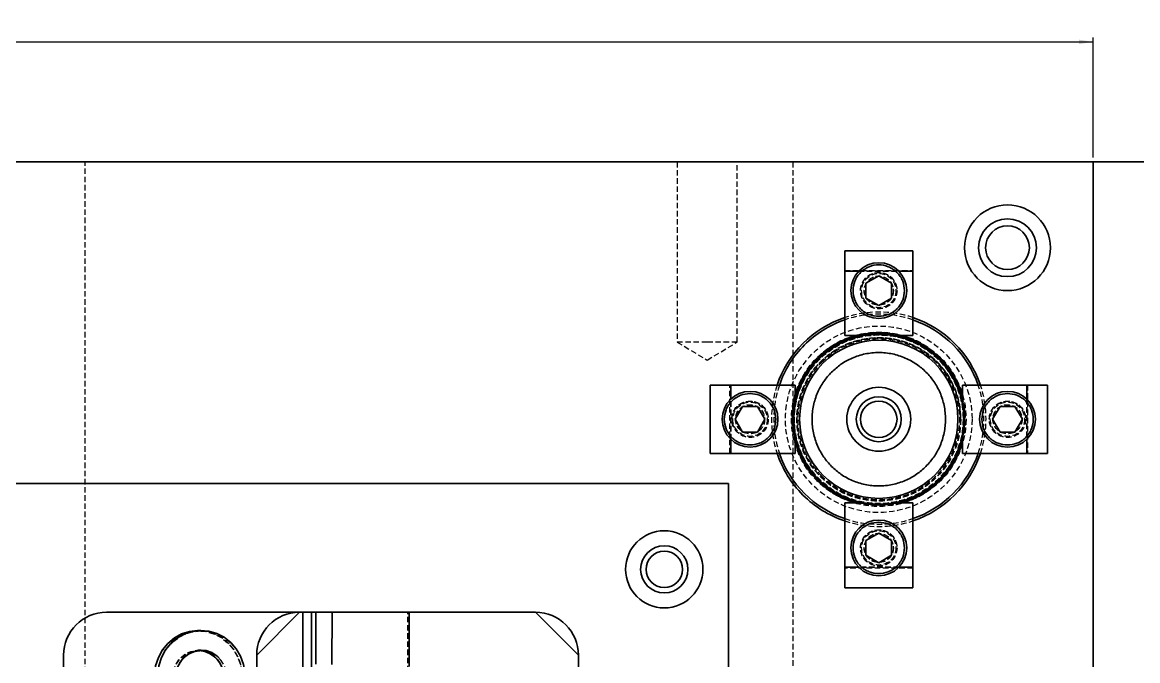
# Model space of a CAD drawing. Header units: millimetres. Extents: x 5 to 1533, y -1183 to 895.
# Drawn here: x 371.5 to 631.5, y 300.4 to 449.3 of the extents above; entities that cross this region are included whole.
import ezdxf

# ---------------------------------------------------------------- set-up
doc = ezdxf.new("R2010")
doc.units = ezdxf.units.MM
doc.linetypes.add('HIDDEN', pattern=[1.905, 1.27, -0.635])
doc.styles.add('SLDTEXTSTYLE13', font='TXT', dxfattribs={"width": 0.75})
doc.dimstyles.new('SLDDIMSTYLE0', dxfattribs={"dimtxt": 3.5, "dimasz": 3.302, "dimexe": 0, "dimexo": 0.0625, "dimgap": 0.875, "dimtad": 1, "dimrnd": 1e-09, "dimzin": 12, "dimdsep": 46, "dimtxsty": 'SLDTEXTSTYLE13', "dimsah": 1, "dimcen": 0.09, "dimadec": 0, "dimazin": 3, "dimtfac": 1, "dimtofl": 0, "dimtmove": 0, "dimatfit": 3, "dimfxl": 1, "dimfrac": 2, "dimtolj": 1, "dimtzin": 12, "dimarcsym": 0})

# ---------------------------------------------------------------- blocks, each defined once
blk = doc.blocks.new('_D')
at = {"color": 7, "linetype": 'Continuous', "lineweight": 18}
for p, q in [((71.16, 417.73), (71.16, 445.73)), ((71.16, 444.73), (621.16, 444.73)), ((621.16, 417.73), (621.16, 445.73))]:
    blk.add_line(p, q, dxfattribs=at)
for points in [[(71.16, 444.73), (74.46, 444.22), (74.46, 445.24)], [(621.16, 444.73), (617.86, 445.24), (617.86, 444.22)]]:
    blk.add_solid(points, dxfattribs=at)
at = {"color": 7, "linetype": 'Continuous', "lineweight": 18, "insert": (347.55, 449.24), "char_height": 3.5, "attachment_point": 1, "style": 'SLDTEXTSTYLE13'}
blk.add_mtext('550', dxfattribs=at)

msp = doc.modelspace()

# ---------------------------------------------------------------- linework, layer by layer
at = {"color": 7, "linetype": 'Continuous', "lineweight": 25}
for p, q in [((71.161, 416.728), (621.161, 416.728)), ((621.161, 416.728), (621.161, 36.728)), ((671.161, 416.728), (621.161, 416.728)), ((563.211, 396.028), (579.111, 396.028)), ((563.211, 391.228), (563.211, 396.028)), ((579.111, 391.228), (579.111, 396.028)), ((563.211, 376.228), (563.211, 391.228)), ((571.161, 390.192), (568.161, 388.46)), ((574.161, 388.46), (571.161, 390.192)), ((579.111, 391.228), (579.111, 376.228)), ((568.161, 388.46), (568.161, 384.996)), ((574.161, 384.996), (574.161, 388.46)), ((568.161, 384.996), (571.161, 383.264)), ((571.161, 383.264), (574.161, 384.996)), ((566.717, 376.228), (563.211, 376.228)), ((579.111, 376.228), (575.605, 376.228)), ((531.861, 364.678), (531.861, 348.778)), ((536.661, 364.678), (531.861, 364.678)), ((551.661, 364.678), (536.661, 364.678)), ((551.661, 361.172), (551.661, 364.678)), ((590.661, 364.678), (590.661, 361.172)), ((590.661, 364.678), (605.661, 364.678)), ((605.661, 364.678), (610.461, 364.678)), ((610.461, 348.778), (610.461, 364.678)), ((539.429, 359.728), (537.697, 356.728)), ((542.893, 359.728), (539.429, 359.728)), ((544.625, 356.728), (542.893, 359.728)), ((599.429, 359.728), (597.697, 356.728)), ((602.893, 359.728), (599.429, 359.728)), ((604.625, 356.728), (602.893, 359.728)), ((537.697, 356.728), (539.429, 353.728)), ((542.893, 353.728), (544.625, 356.728)), ((597.697, 356.728), (599.429, 353.728)), ((602.893, 353.728), (604.625, 356.728)), ((539.429, 353.728), (542.893, 353.728)), ((599.429, 353.728), (602.893, 353.728)), ((551.661, 348.778), (551.661, 352.284)), ((590.661, 352.284), (590.661, 348.778)), ((536.661, 348.778), (531.861, 348.778)), ((551.661, 348.778), (536.661, 348.778)), ((590.661, 348.778), (605.661, 348.778)), ((605.661, 348.778), (610.461, 348.778)), ((156.161, 341.728), (536.161, 341.728)), ((536.161, 341.728), (536.161, 71.728)), ((563.211, 337.228), (566.717, 337.228)), ((563.211, 322.228), (563.211, 337.228)), ((575.605, 337.228), (579.111, 337.228)), ((579.111, 337.228), (579.111, 322.228)), ((571.161, 330.192), (568.161, 328.46)), ((574.161, 328.46), (571.161, 330.192)), ((568.161, 328.46), (568.161, 324.996)), ((574.161, 324.996), (574.161, 328.46)), ((568.161, 324.996), (571.161, 323.264)), ((571.161, 323.264), (574.161, 324.996)), ((563.211, 322.228), (563.211, 317.428)), ((579.111, 322.228), (579.111, 317.428)), ((579.111, 317.428), (563.211, 317.428)), ((391.161, 311.728), (491.161, 311.728)), ((426.161, 301.728), (436.161, 311.728)), ((461.666, 311.728), (461.666, 299.052)), ((491.161, 311.728), (501.161, 301.728)), ((413.18, 307.485), (412.461, 307.48)), ((381.161, 196.728), (381.161, 301.728)), ((426.161, 293.982), (426.161, 301.728)), ((501.161, 301.728), (501.161, 111.728))]:
    msp.add_line(p, q, dxfattribs=at)
at = {"color": 7, "linetype": 'HIDDEN', "lineweight": 18}
for p, q in [((386.161, 36.728), (386.161, 416.728)), ((524.161, 416.728), (524.161, 374.728)), ((538.161, 374.728), (538.161, 416.728)), ((551.161, 416.728), (551.161, 36.728)), ((563.211, 391.428), (579.111, 391.428)), ((579.111, 391.228), (563.211, 391.228)), ((566.471, 391.228), (575.852, 391.228)), ((531.161, 374.728), (524.161, 374.728)), ((524.161, 374.728), (531.161, 370.522)), ((538.161, 374.728), (531.161, 374.728)), ((531.161, 370.522), (538.161, 374.728)), ((536.461, 348.778), (536.461, 364.678)), ((536.661, 364.678), (536.661, 348.778)), ((605.661, 348.778), (605.661, 364.678)), ((605.861, 364.678), (605.861, 348.778)), ((536.661, 352.038), (536.661, 361.419)), ((605.661, 361.419), (605.661, 352.038)), ((563.211, 322.228), (579.111, 322.228)), ((579.111, 322.028), (563.211, 322.028)), ((575.852, 322.228), (566.471, 322.228)), ((461.427, 101.728), (461.427, 311.728)), ((413.179, 307.394), (412.461, 307.389)), ((413.215, 302.794), (412.496, 302.789)), ((413.215, 302.886), (412.497, 302.88))]:
    msp.add_line(p, q, dxfattribs=at)
at = {"color": 8, "linetype": 'Continuous', "lineweight": 25}
for p, q in [((563.211, 391.228), (566.471, 391.228)), ((575.852, 391.228), (579.111, 391.228)), ((536.661, 361.419), (536.661, 364.678)), ((605.661, 364.678), (605.661, 361.419)), ((536.661, 348.778), (536.661, 352.038)), ((605.661, 352.038), (605.661, 348.778)), ((566.471, 322.228), (563.211, 322.228)), ((579.111, 322.228), (575.852, 322.228)), ((436.949, 311.728), (436.949, 275.02)), ((438.925, 298.56), (438.925, 311.728)), ((439.977, 299.655), (439.983, 311.728)), ((443.722, 311.728), (443.716, 299.522))]:
    msp.add_line(p, q, dxfattribs=at)
at = {"color": 7, "linetype": 'HIDDEN', "lineweight": 18, "flags": 128}
for points in [[(402.28, 296.528), (402.302, 297.129), (402.605, 299.147), (403.251, 301.07), (404.218, 302.831), (405.472, 304.37), (406.971, 305.633), (408.663, 306.576), (410.488, 307.168), (412.385, 307.388), (414.287, 307.228), (416.129, 306.693), (417.847, 305.803), (419.383, 304.587), (420.682, 303.088), (421.7, 301.358), (422.402, 299.457), (422.763, 297.449)], [(406.599, 288.036), (405.269, 289.503), (404.216, 291.208), (403.474, 293.093), (403.071, 295.091), (403.02, 297.135), (403.323, 299.153), (403.969, 301.076), (404.936, 302.837), (406.191, 304.375), (407.69, 305.638), (409.381, 306.582), (411.207, 307.174), (413.103, 307.393), (415.005, 307.233), (416.847, 306.699), (418.566, 305.808), (420.101, 304.593), (421.4, 303.094), (422.418, 301.364), (423.12, 299.462), (423.481, 297.455)], [(418.519, 296.38), (418.507, 295.984), (418.245, 294.468), (417.652, 293.063), (416.762, 291.851), (415.627, 290.903), (414.313, 290.273), (412.896, 290), (411.459, 290.097), (410.085, 290.56), (408.854, 291.362), (407.837, 292.457), (407.094, 293.779), (406.669, 295.253), (406.584, 296.794), (406.846, 298.311), (407.44, 299.716), (408.33, 300.927), (409.465, 301.876), (410.779, 302.505), (412.196, 302.778), (412.856, 302.78)], [(412.955, 290.095), (412.896, 290.091), (411.459, 290.188), (410.085, 290.652), (408.854, 291.454), (407.838, 292.548), (407.095, 293.87), (406.669, 295.345), (406.585, 296.885), (406.847, 298.402), (407.44, 299.807), (408.33, 301.019), (409.465, 301.967), (410.78, 302.596), (412.196, 302.87), (412.856, 302.871)]]:
    msp.add_lwpolyline(points, dxfattribs=at)
at = {"color": 7, "linetype": 'Continuous', "lineweight": 25, "flags": 128}
for points in [[(405.881, 288.121), (404.552, 289.588), (403.498, 291.294), (402.757, 293.178), (402.354, 295.177), (402.303, 297.22), (402.605, 299.238), (403.251, 301.161), (404.218, 302.922), (405.473, 304.461), (406.972, 305.724), (408.664, 306.667), (410.489, 307.259), (412.386, 307.479), (412.461, 307.48)], [(406.6, 288.127), (405.27, 289.594), (404.216, 291.299), (403.475, 293.184), (403.072, 295.182), (403.021, 297.226), (403.324, 299.244), (403.97, 301.167), (404.937, 302.928), (406.191, 304.466), (407.69, 305.729), (409.382, 306.673), (411.207, 307.265), (413.104, 307.484), (415.006, 307.324), (416.848, 306.79), (418.566, 305.899), (420.101, 304.684), (421.401, 303.185), (422.419, 301.455), (423.12, 299.553), (423.482, 297.546)], [(408.158, 299.812), (409.049, 301.024), (410.184, 301.972), (411.498, 302.601), (412.915, 302.875), (414.352, 302.778), (415.726, 302.314), (416.957, 301.512), (417.973, 300.418)]]:
    msp.add_lwpolyline(points, dxfattribs=at)
at = {"color": 7, "linetype": 'Continuous', "lineweight": 25}
for centre, radius in [((601.161, 396.728), 10), ((601.161, 396.728), 6.75), ((601.161, 396.728), 5.1), ((571.161, 386.728), 6.5), ((571.161, 356.728), 20), ((571.161, 356.728), 19.83), ((571.161, 356.728), 18.452), ((571.161, 356.728), 7.45), ((541.161, 356.728), 6.5), ((571.161, 356.728), 5.25), ((601.161, 356.728), 6.5), ((571.161, 356.728), 4.25), ((571.161, 326.728), 6.5), ((521.161, 321.728), 9), ((521.161, 321.728), 5.5), ((521.161, 321.728), 4.25)]:
    msp.add_circle(centre, radius, dxfattribs=at)
at = {"color": 7, "linetype": 'HIDDEN', "lineweight": 18}
for centre, radius in [((571.161, 386.728), 4.25), ((571.161, 386.728), 4.2), ((571.161, 386.728), 4), ((571.161, 386.728), 3.4), ((571.161, 386.728), 3.375), ((571.161, 356.728), 21.75), ((571.161, 356.728), 20.334), ((571.161, 356.728), 19.99), ((571.161, 356.728), 19.97), ((571.161, 356.728), 19.8), ((571.161, 356.728), 19.67), ((571.161, 356.728), 19.65), ((571.161, 356.728), 19.092), ((571.161, 356.728), 19.027), ((571.161, 356.728), 19), ((541.161, 356.728), 4.25), ((541.161, 356.728), 4.2), ((541.161, 356.728), 4), ((541.161, 356.728), 3.4), ((541.161, 356.728), 3.375), ((601.161, 356.728), 4.25), ((601.161, 356.728), 4.2), ((601.161, 356.728), 4), ((601.161, 356.728), 3.4), ((601.161, 356.728), 3.375), ((571.161, 326.728), 4.25), ((571.161, 326.728), 4.2), ((571.161, 326.728), 4), ((571.161, 326.728), 3.4), ((571.161, 326.728), 3.375)]:
    msp.add_circle(centre, radius, dxfattribs=at)
at = {"color": 7, "linetype": 'Continuous', "lineweight": 25}
for centre, radius, start, end in [((571.161, 356.728), 25, 108.54202, 161.45798), ((571.161, 356.728), 24.5, 108.93467, 135), ((571.161, 356.728), 25, 18.54202, 71.45798), ((571.161, 356.728), 24.5, 18.93467, 71.06533), ((571.161, 356.728), 24.5, 135, 161.06533), ((571.161, 356.728), 25, 198.54202, 225), ((571.161, 356.728), 24.5, 198.93467, 251.06533), ((571.161, 356.728), 24.5, 288.93467, 341.06533), ((571.161, 356.728), 25, 288.54202, 341.45798), ((571.161, 356.728), 25, 225, 251.45798), ((391.161, 301.728), 10, 90, 180), ((436.161, 301.728), 10, 90, 180), ((491.161, 301.728), 10, 0, 90), ((413.457, 296.621), 6.166, 89.05771, 181.17222), ((412.252, 296.62), 6.28, 355.02295, 84.47562), ((412.261, 296.548), 6.26, 358.46037, 84.55062)]:
    msp.add_arc(centre, radius, start, end, dxfattribs=at)
at = {"color": 7, "linetype": 'HIDDEN', "lineweight": 18}
for centre, radius, start, end in [((571.161, 356.728), 25, 71.45798, 108.54202), ((571.161, 356.728), 24.5, 71.06533, 108.93467), ((571.161, 356.728), 20.2, 74.87229, 105.12771), ((571.161, 356.728), 20, 135, 180), ((571.161, 356.728), 25, 161.45798, 198.54202), ((571.161, 356.728), 24.5, 161.06533, 198.93467), ((571.161, 356.728), 24.5, 341.06533, 18.93467), ((571.161, 356.728), 25, 341.45798, 18.54202), ((571.161, 356.728), 20.2, 344.87229, 15.12771), ((571.161, 356.728), 20, 180, 257.16143), ((571.161, 356.728), 20, 282.83857, 315), ((571.161, 356.728), 24.5, 251.06533, 288.93467), ((571.161, 356.728), 25, 251.45798, 288.54202), ((412.21, 296.91), 10.573, 3.41584, 88.63744), ((412.97, 296.535), 6.279, 355.01906, 84.62872)]:
    msp.add_arc(centre, radius, start, end, dxfattribs=at)
at = {"color": 8, "linetype": 'Continuous', "lineweight": 25}
for start, end in [(105.12771, 135), (15.12771, 74.87229), (315, 344.87229)]:
    msp.add_arc((571.161, 356.728), 20.2, start, end, dxfattribs=at)
at = {"color": 7, "linetype": 'Continuous', "lineweight": 25}
for points, knots in [([(577.161, 386.728), (577.081, 387.483), (576.958, 388.644), (576.21, 390.041), (575.435, 391.001), (574.474, 391.781), (573.077, 392.505), (571.161, 392.873), (569.245, 392.505), (567.849, 391.781), (566.887, 391.001), (566.113, 390.041), (565.365, 388.644), (565.241, 387.483), (565.161, 386.728)], [0, 0, 0, 0, 0.119729, 0.1841802, 0.2499998, 0.31582, 0.3802724, 0.5000004, 0.6197284, 0.6841808, 0.7499997, 0.8158193, 0.8802713, 1, 1, 1, 1]), ([(565.161, 386.728), (565.241, 385.973), (565.365, 384.812), (566.113, 383.415), (566.887, 382.454), (567.849, 381.68), (569.245, 380.932), (570.407, 380.808), (571.161, 380.728)], [0, 0, 0, 0, 0.239456, 0.3683615, 0.5000008, 0.6316389, 0.7605437, 1, 1, 1, 1]), ([(571.161, 380.728), (571.916, 380.808), (573.077, 380.932), (574.474, 381.68), (575.435, 382.454), (576.21, 383.415), (576.958, 384.812), (577.081, 385.973), (577.161, 386.728)], [0, 0, 0, 0, 0.2394559, 0.3683605, 0.5000008, 0.6316399, 0.7605438, 1, 1, 1, 1]), ([(582.16, 345.73), (582.795, 346.436), (584.103, 347.891), (585.541, 350.553), (586.498, 353.539), (586.826, 356.729), (586.497, 359.916), (585.546, 362.908), (584.086, 365.547), (582.221, 367.788), (579.981, 369.653), (577.341, 371.113), (574.349, 372.063), (571.162, 372.393), (567.972, 372.065), (564.986, 371.108), (562.325, 369.67), (560.869, 368.362), (560.163, 367.727)], [0, 0, 0, 0, 0.0582582, 0.1200059, 0.1843205, 0.25, 0.3156797, 0.3799944, 0.441742, 0.5000002, 0.558258, 0.6200056, 0.6843201, 0.7500001, 0.8156795, 0.8799946, 0.9417422, 1, 1, 1, 1]), ([(560.163, 367.727), (559.528, 367.02), (558.219, 365.565), (556.781, 362.903), (555.825, 359.917), (555.497, 356.728), (555.825, 353.539), (556.781, 350.553), (558.219, 347.891), (559.528, 346.436), (560.163, 345.73)], [0, 0, 0, 0, 0.11651637, 0.2400116, 0.36864093, 0.5000003, 0.63135907, 0.7599884, 0.88348363, 1, 1, 1, 1]), ([(541.161, 362.728), (540.407, 362.648), (539.246, 362.525), (537.848, 361.777), (536.888, 361.002), (536.109, 360.041), (535.384, 358.644), (535.016, 356.728), (535.384, 354.812), (536.109, 353.415), (536.888, 352.454), (537.848, 351.68), (539.246, 350.932), (540.407, 350.808), (541.161, 350.728)], [0, 0, 0, 0, 0.119728, 0.1841807, 0.2499998, 0.3158194, 0.3802715, 0.5000002, 0.6197282, 0.6841803, 0.7499999, 0.8158195, 0.8802719, 1, 1, 1, 1]), ([(547.161, 356.728), (547.081, 357.483), (546.958, 358.644), (546.21, 360.041), (545.435, 361.002), (544.474, 361.777), (543.077, 362.525), (541.916, 362.648), (541.161, 362.728)], [0, 0, 0, 0, 0.2394576, 0.36836, 0.499999, 0.6316393, 0.7605445, 1, 1, 1, 1]), ([(601.161, 362.728), (600.407, 362.648), (599.245, 362.525), (597.849, 361.777), (596.887, 361.002), (596.113, 360.041), (595.365, 358.644), (595.241, 357.483), (595.161, 356.728)], [0, 0, 0, 0, 0.2394559, 0.3683613, 0.4999993, 0.6316385, 0.7605426, 1, 1, 1, 1]), ([(601.161, 350.728), (601.916, 350.808), (603.077, 350.932), (604.474, 351.68), (605.434, 352.454), (606.214, 353.415), (606.938, 354.812), (607.306, 356.728), (606.938, 358.644), (606.214, 360.041), (605.434, 361.002), (604.474, 361.777), (603.077, 362.525), (601.916, 362.648), (601.161, 362.728)], [0, 0, 0, 0, 0.119728, 0.1841802, 0.2500009, 0.3158204, 0.3802717, 0.4999998, 0.6197286, 0.6841798, 0.7499994, 0.8158195, 0.8802722, 1, 1, 1, 1]), ([(541.161, 350.728), (541.916, 350.808), (543.077, 350.932), (544.474, 351.68), (545.435, 352.454), (546.21, 353.415), (546.958, 354.812), (547.081, 355.973), (547.161, 356.728)], [0, 0, 0, 0, 0.239456, 0.3683607, 0.500002, 0.6316412, 0.7605437, 1, 1, 1, 1]), ([(595.161, 356.728), (595.241, 355.973), (595.365, 354.812), (596.113, 353.415), (596.887, 352.454), (597.849, 351.68), (599.245, 350.932), (600.407, 350.808), (601.161, 350.728)], [0, 0, 0, 0, 0.2394561, 0.3683603, 0.4999996, 0.6316388, 0.7605436, 1, 1, 1, 1]), ([(560.163, 345.73), (560.869, 345.094), (562.325, 343.786), (564.986, 342.348), (567.972, 341.392), (571.161, 341.064), (574.35, 341.392), (577.336, 342.348), (579.998, 343.786), (581.453, 345.094), (582.16, 345.73)], [0, 0, 0, 0, 0.11651596, 0.24001097, 0.36864113, 0.49999997, 0.63136003, 0.75998903, 0.88348404, 1, 1, 1, 1]), ([(571.161, 332.728), (570.407, 332.648), (569.245, 332.525), (567.849, 331.777), (566.887, 331.002), (566.113, 330.041), (565.365, 328.644), (565.241, 327.483), (565.161, 326.728)], [0, 0, 0, 0, 0.2394563, 0.3683611, 0.4999997, 0.6316391, 0.7605432, 1, 1, 1, 1]), ([(577.161, 326.728), (577.081, 327.483), (576.958, 328.644), (576.21, 330.041), (575.435, 331.002), (574.474, 331.777), (573.077, 332.525), (571.916, 332.648), (571.161, 332.728)], [0, 0, 0, 0, 0.239457, 0.3683595, 0.4999986, 0.6316394, 0.760544, 1, 1, 1, 1]), ([(565.161, 326.728), (565.241, 325.974), (565.365, 324.813), (566.113, 323.415), (566.887, 322.455), (567.849, 321.676), (569.245, 320.951), (571.161, 320.583), (573.077, 320.951), (574.474, 321.676), (575.435, 322.455), (576.21, 323.415), (576.958, 324.813), (577.081, 325.974), (577.161, 326.728)], [0, 0, 0, 0, 0.1197282, 0.1841806, 0.2500001, 0.3158191, 0.3802716, 0.4999996, 0.6197276, 0.6841801, 0.7500003, 0.8158199, 0.8802715, 1, 1, 1, 1])]:
    msp.add_open_spline(points, degree=3, knots=knots, dxfattribs=at)
at = {"color": 7, "linetype": 'HIDDEN', "lineweight": 18}
for points, knots in [([(557.866, 370.023), (558.72, 370.791), (560.48, 372.373), (563.697, 374.111), (567.306, 375.267), (571.162, 375.664), (575.015, 375.265), (578.632, 374.117), (581.822, 372.351), (584.531, 370.098), (586.784, 367.389), (588.55, 364.199), (589.698, 360.581), (590.097, 356.729), (589.7, 352.873), (588.544, 349.264), (586.806, 346.046), (585.224, 344.287), (584.456, 343.433)], [0, 0, 0, 0, 0.0582579, 0.1200056, 0.1843204, 0.2499999, 0.3156793, 0.3799942, 0.4417419, 0.5000001, 0.5582581, 0.6200055, 0.6843204, 0.7500001, 0.8156795, 0.8799944, 0.9417421, 1, 1, 1, 1]), ([(557.866, 343.433), (557.099, 344.287), (555.517, 346.046), (553.779, 349.264), (552.623, 352.873), (552.226, 356.728), (552.623, 360.583), (553.779, 364.193), (555.517, 367.41), (557.099, 369.169), (557.866, 370.023)], [0, 0, 0, 0, 0.1165164, 0.2400116, 0.3686412, 0.5, 0.6313593, 0.7599888, 0.8834836, 1, 1, 1, 1]), ([(551.661, 351.471), (551.631, 351.578), (551.528, 351.948), (551.443, 352.335), (551.367, 352.701), (551.282, 353.121), (551.173, 353.766), (551.073, 354.561), (551.009, 355.276), (550.97, 355.999), (550.961, 356.524), (550.962, 357.115), (550.98, 357.736), (551.039, 358.563), (551.126, 359.34), (551.239, 360.1), (551.344, 360.649), (551.477, 361.281), (551.574, 361.655), (551.661, 361.992)], [0, 0, 0, 0, 0.0314534, 0.1081278, 0.1115807, 0.137033, 0.2287504, 0.2958724, 0.3626836, 0.4312056, 0.4997252, 0.5106651, 0.5977728, 0.6746462, 0.7444917, 0.8179065, 0.8913203, 0.9019056, 1, 1, 1, 1]), ([(584.456, 343.433), (583.602, 342.665), (581.843, 341.084), (578.626, 339.346), (575.016, 338.19), (571.161, 337.793), (567.306, 338.19), (563.697, 339.346), (560.48, 341.084), (558.72, 342.665), (557.866, 343.433)], [0, 0, 0, 0, 0.1165163, 0.2400119, 0.3686414, 0.5000004, 0.6313593, 0.7599889, 0.8834845, 1, 1, 1, 1]), ([(576.419, 337.228), (576.311, 337.198), (575.942, 337.095), (575.555, 337.01), (575.188, 336.933), (574.768, 336.849), (574.123, 336.74), (573.329, 336.64), (572.613, 336.576), (571.891, 336.537), (571.366, 336.528), (570.775, 336.529), (570.154, 336.547), (569.326, 336.606), (568.55, 336.693), (567.789, 336.806), (567.24, 336.911), (566.608, 337.044), (566.235, 337.141), (565.898, 337.228)], [0, 0, 0, 0, 0.0314513, 0.1081261, 0.1115807, 0.1370313, 0.2287486, 0.295871, 0.3626835, 0.4312028, 0.4997253, 0.5106638, 0.5977729, 0.6746436, 0.7444917, 0.8179067, 0.8913192, 0.9019059, 1, 1, 1, 1])]:
    msp.add_open_spline(points, degree=3, knots=knots, dxfattribs=at)
at = {"color": 8, "linetype": 'Continuous', "lineweight": 25}
for points, knots in [([(551.661, 361.992), (551.668, 362.02), (551.747, 362.348), (551.947, 362.973), (552.256, 363.868), (552.988, 365.666), (554.353, 368.206), (556.053, 370.095), (556.878, 371.012)], [0, 0, 0, 0, 0.0081916, 0.0960889, 0.1869401, 0.2777906, 0.6493951, 1, 1, 1, 1]), ([(556.878, 342.445), (556.301, 343.065), (555.148, 344.305), (553.732, 346.421), (552.835, 348.172), (552.309, 349.459), (552.031, 350.227), (551.814, 350.898), (551.703, 351.316), (551.661, 351.471)], [0, 0, 0, 0, 0.2406556, 0.4813094, 0.7219643, 0.7994215, 0.8768793, 0.9543267, 1, 1, 1, 1]), ([(565.898, 337.228), (565.87, 337.235), (565.542, 337.315), (564.916, 337.514), (564.022, 337.823), (562.224, 338.555), (559.684, 339.92), (557.795, 341.619), (556.878, 342.445)], [0, 0, 0, 0, 0.0081892, 0.0960891, 0.1869398, 0.2777892, 0.6493949, 1, 1, 1, 1]), ([(585.445, 342.445), (584.825, 341.868), (583.585, 340.715), (581.469, 339.298), (579.717, 338.402), (578.431, 337.875), (577.663, 337.598), (576.992, 337.381), (576.574, 337.27), (576.419, 337.228)], [0, 0, 0, 0, 0.2406545, 0.4813081, 0.7219628, 0.7994199, 0.8768763, 0.9543268, 1, 1, 1, 1])]:
    msp.add_open_spline(points, degree=3, knots=knots, dxfattribs=at)

# ---------------------------------------------------------------- dimensions: what is measured, and where the dimension line sits
at = {"color": 7, "linetype": 'Continuous', "lineweight": 18}
dim = msp.add_linear_dim(base=(621.161, 444.728), p1=(71.161, 416.728), p2=(621.161, 416.728), dimstyle='SLDDIMSTYLE0', dxfattribs=at)
dim.commit()
dim.dimension.update_dxf_attribs({"geometry": '_D', "text_midpoint": (351.428, 444.728), "dimtype": 160})

doc.saveas('drawing.dxf')
